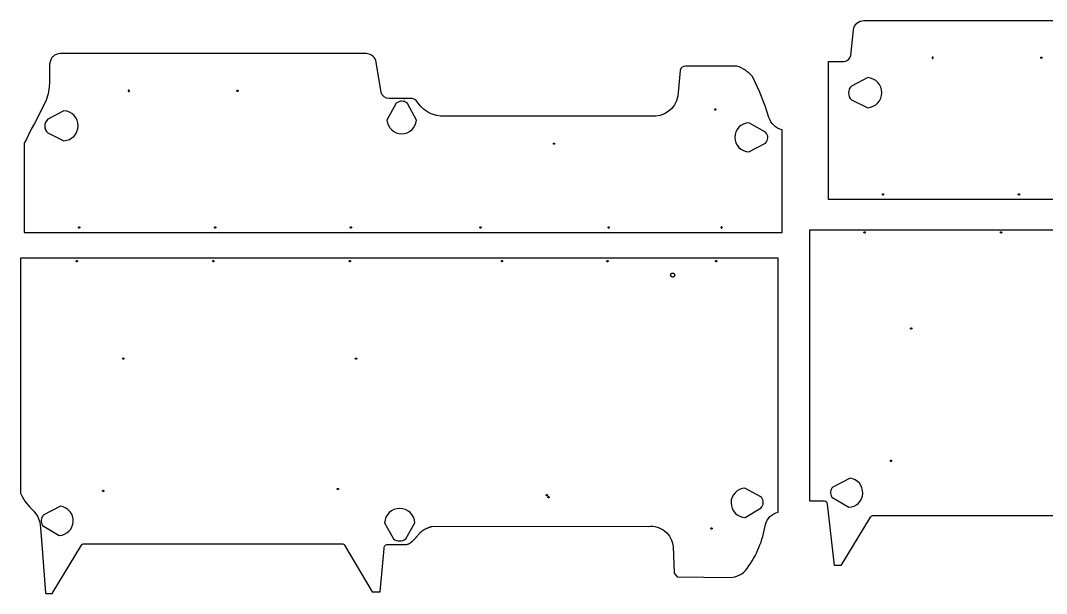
# Model space of a CAD drawing. Extents: x -674 to 6078, y 0 to 5918.
# Drawn here: x -674 to 2632, y 1599 to 3444 of the extents above; entities that cross this region are included whole.
import ezdxf

# ---------------------------------------------------------------- set-up
doc = ezdxf.new("R2010")
doc.units = 0
doc.layers.add('Default Layer', color=1, linetype='CONTINUOUS')

msp = doc.modelspace()

# ---------------------------------------------------------------- linework, layer by layer
at = {"layer": 'Default Layer'}
for points in [[(2905.1, 2868.1), (2416.7, 2868.1), (1930, 2868.1), (1930, 3312.8), (1979.9, 3312.8), (1980.7, 3312.8, 0.3529), (2001.4, 3332.1), (2010.1, 3414.3, -0.368022), (2044.1, 3444.4), (2537.2, 3444.4), (2605.1, 3444.4), (2681.7, 3444.5)], [(2903.9, 1849.7), (2492.1, 1849.7), (2073, 1849.5, 0.261429), (2064.4, 1844.7), (1969.8, 1689.5), (1949.3, 1689.5), (1926.3, 1887.4, 0.379331), (1916.5, 1896.2), (1870.1, 1896.5), (1870.1, 1896.5), (1870.1, 2770.2), (4310.1, 2770.2)]]:
    msp.add_lwpolyline(points, format="xyb", dxfattribs=at)
for points in [[(-662, 3049.2), (-662, 2761.5), (-173.5, 2761.5), (314.9, 2761.5), (803.4, 2761.5), (1291.8, 2761.5), (1780.2, 2761.5), (1780.2, 3092.7, -0.256936), (1737.4, 3132.6, 0.048699), (1684.5, 3263.7, 0.139565), (1634.8, 3297.7), (1470, 3297.7, 0.352843), (1451.5, 3283.7), (1444.5, 3200.8, -0.388463), (1357.7, 3136.5), (1024.9, 3136.5), (692.2, 3136.5, -0.264584), (607.9, 3178), (600.8, 3186.8, 0.132779), (587.1, 3193.3), (513.6, 3193.2, -0.332837), (488.4, 3212.5), (470.9, 3316.4, 0.287453), (440.2, 3337.8), (-53, 3337.8), (-546.1, 3337.8, 0.18108), (-568.9, 3328.7, 0.066533), (-574.9, 3321.6), (-577.8, 3315), (-580.2, 3303.5), (-580.2, 3245.8), (-581.8, 3231.3), (-584.7, 3208.5), (-591, 3188), (-612.4, 3143.7), (-629.2, 3113), (-639.5, 3094.3), (-647.9, 3075.9), (-654.1, 3061.9), (-662, 3049.2)], [(2617.5, 3324.6, -0.414214), (2615.5, 3322.6, -0.414214), (2613.5, 3324.6, -0.414214), (2615.5, 3326.6, -0.414214), (2617.5, 3324.6)], [(2056.4, 3260.5), (2003.8, 3233.2, 0.208453), (1994.2, 3211.2, 0.208453), (2003.8, 3189.2), (2056.4, 3163.8, 0.396154), (2101.8, 3212.1, 0.396154), (2056.4, 3260.5)], [(27.3, 3217.9, -0.414214), (25.3, 3215.9, -0.414214), (23.3, 3217.9, -0.414214), (25.3, 3219.9, -0.414214), (27.3, 3217.9)], [(537.1, 3177.9), (507, 3123.2, 0.388972), (554.6, 3079.7, 0.388972), (602, 3123.4), (572.9, 3177.6, 0.386927), (537.1, 3177.9)], [(-533.8, 3153.9), (-586.4, 3126.6, 0.208453), (-596, 3104.6, 0.208453), (-586.4, 3082.5), (-533.8, 3057.2, 0.396154), (-488.4, 3105.5, 0.396154), (-533.8, 3153.9)], [(1567.3, 3157.9, -0.414214), (1565.3, 3155.9, -0.414214), (1563.3, 3157.9, -0.414214), (1565.3, 3159.9, -0.414214), (1567.3, 3157.9)], [(1673.2, 3115, 0.40638), (1627.8, 3068.3, 0.40638), (1673.3, 3021.6), (1726.4, 3049.8, 0.207416), (1734.3, 3067, 0.207416), (1727.1, 3084.5), (1673.2, 3115)], [(1047.3, 3047.9, -0.414214), (1045.3, 3045.9, -0.414214), (1043.3, 3047.9, -0.414214), (1045.3, 3049.9, -0.414214), (1047.3, 3047.9)], [(810.3, 2777.9, -0.414214), (808.3, 2775.9, -0.414214), (806.3, 2777.9, -0.414214), (808.3, 2779.9, -0.414214), (810.3, 2777.9)], [(1223.3, 2777.9, -0.414214), (1221.3, 2775.9, -0.414214), (1219.3, 2777.9, -0.414214), (1221.3, 2779.9, -0.414214), (1223.3, 2777.9)], [(-593.1, 1601.8), (-592.8, 1599.4), (-572.3, 1599.4), (-477.7, 1754.6, -0.261429), (-469.2, 1759.4), (-50.1, 1759.6), (361.7, 1759.6, -0.264863), (370.3, 1754.7), (459.1, 1605), (485.3, 1605), (497.5, 1744.2, -0.421179), (509.1, 1757, 0.009732), (567, 1757.3), (568, 1757.3), (569, 1757.4), (570, 1757.4), (571, 1757.6), (572, 1757.7), (572.9, 1757.9), (573.9, 1758.2), (574.8, 1758.5), (575.7, 1758.8), (576.7, 1759.2), (577.6, 1759.6), (578.5, 1760.1), (579.4, 1760.6), (580.3, 1761.1), (581.2, 1761.7), (582.1, 1762.3), (583, 1762.9), (583.9, 1763.6), (584.8, 1764.3), (585.7, 1765), (586.6, 1765.7), (587.5, 1766.5), (589.4, 1768.1), (591.2, 1769.8), (593.2, 1771.6), (597.2, 1775.5), (598, 1776.3), (598.9, 1777.3), (599.8, 1778.3), (600.6, 1779.3), (601.5, 1780.4), (602.4, 1781.6), (604.2, 1784), (605.1, 1785.2), (606.1, 1786.5), (607.2, 1787.8), (608.3, 1789.2), (609.4, 1790.5), (610.7, 1791.9), (612, 1793.3), (613.3, 1794.7), (614, 1795.4), (614.8, 1796.1), (615.6, 1796.8), (616.3, 1797.5), (617.2, 1798.2), (618, 1798.9), (618.9, 1799.5), (619.7, 1800.2), (620.7, 1800.9), (621.6, 1801.6), (622.6, 1802.3), (623.6, 1803), (624.6, 1803.7), (625.7, 1804.3), (626.8, 1805), (628, 1805.7), (629.1, 1806.3), (630.4, 1807), (631.6, 1807.6), (632.9, 1808.3), (634.2, 1808.9), (635.6, 1809.5), (637, 1810.1), (638.4, 1810.7), (639.9, 1811.3), (641.4, 1811.9), (643, 1812.5), (644.6, 1813), (646.3, 1813.6), (648, 1814.1), (649.7, 1814.6), (651.5, 1815.1), (1017.4, 1815.6), (1348.9, 1815.5, -0.427745), (1429, 1750.2), (1432.7, 1665.2), (1441.7, 1653.3), (1613.8, 1651.2, 0.246844), (1667.4, 1680, 0.118788), (1726.6, 1821, -0.295213), (1767.5, 1860.7), (1767.5, 1871.7), (1767.5, 2270.2), (1767.5, 2679.7), (1279.2, 2679.6), (790.9, 2679.6), (302.7, 2679.6), (-185.6, 2679.6), (-673.9, 2679.6), (-673.9, 1922.8), (-668.6, 1911.6), (-660.2, 1896.4), (-645.5, 1878.5), (-631.2, 1864), (-619.1, 1847.9), (-613.1, 1832.5), (-610.8, 1821.1), (-606.3, 1771), (-593.1, 1601.8)], [(1940.6, 1909.4), (1995, 1876.8, 0.388274), (2040.2, 1921.9, 0.388274), (1999.3, 1970.9), (1943.7, 1942.1, 0.330377), (1940.6, 1909.4)], [(1661.4, 1844.1), (1712.4, 1874.8, 0.365399), (1713.8, 1909.6), (1660.7, 1938.8, 0.401395), (1615.8, 1891.2, 0.401395), (1661.4, 1844.1)], [(-603.5, 1818.6), (-549.1, 1786, 0.388274), (-504, 1831.1, 0.388274), (-544.8, 1880.1), (-600.5, 1851.3, 0.330377), (-603.5, 1818.6)], [(596.8, 1827.3, 0.397639), (547.9, 1873.2, 0.397639), (499.3, 1827), (528.1, 1775.4, 0.351587), (567.4, 1775.4), (596.8, 1827.3)]]:
    msp.add_lwpolyline(points, format="xyb", close=True, dxfattribs=at)
for points in [[(2263.5, 3324.6), (2263.5, 3324.4), (2263.5, 3324.2), (2263.6, 3324), (2263.6, 3323.8), (2263.7, 3323.6), (2263.8, 3323.4), (2263.9, 3323.3), (2264.1, 3323.1), (2264.2, 3323), (2264.4, 3322.9), (2264.5, 3322.8), (2264.7, 3322.7), (2264.9, 3322.6), (2265.1, 3322.6), (2265.3, 3322.6), (2265.5, 3322.6), (2265.7, 3322.6), (2265.9, 3322.6), (2266.1, 3322.6), (2266.3, 3322.7), (2266.4, 3322.8), (2266.6, 3322.9), (2266.8, 3323), (2266.9, 3323.1), (2267, 3323.3), (2267.1, 3323.4), (2267.2, 3323.6), (2267.3, 3323.8), (2267.4, 3324), (2267.4, 3324.2), (2267.5, 3324.4), (2267.5, 3324.6), (2267.5, 3324.8), (2267.4, 3325), (2267.4, 3325.2), (2267.3, 3325.3), (2267.2, 3325.5), (2267.1, 3325.7), (2267, 3325.8), (2266.9, 3326), (2266.8, 3326.1), (2266.6, 3326.2), (2266.4, 3326.3), (2266.3, 3326.4), (2266.1, 3326.5), (2265.9, 3326.5), (2265.7, 3326.5), (2265.5, 3326.6), (2265.3, 3326.5), (2265.1, 3326.5), (2264.9, 3326.5), (2264.7, 3326.4), (2264.5, 3326.3), (2264.4, 3326.2), (2264.2, 3326.1), (2264.1, 3326), (2263.9, 3325.8), (2263.8, 3325.7), (2263.7, 3325.5), (2263.6, 3325.3), (2263.6, 3325.2), (2263.5, 3325), (2263.5, 3324.8), (2263.5, 3324.6)], [(-326.7, 3217.9), (-326.7, 3217.7), (-326.7, 3217.5), (-326.6, 3217.3), (-326.6, 3217.1), (-326.5, 3217), (-326.4, 3216.8), (-326.3, 3216.7), (-326.1, 3216.5), (-326, 3216.4), (-325.8, 3216.3), (-325.7, 3216.2), (-325.5, 3216.1), (-325.3, 3216), (-325.1, 3216), (-324.9, 3215.9), (-324.7, 3215.9), (-324.5, 3215.9), (-324.3, 3216), (-324.1, 3216), (-323.9, 3216.1), (-323.8, 3216.2), (-323.6, 3216.3), (-323.4, 3216.4), (-323.3, 3216.5), (-323.2, 3216.7), (-323.1, 3216.8), (-323, 3217), (-322.9, 3217.1), (-322.8, 3217.3), (-322.8, 3217.5), (-322.7, 3217.7), (-322.7, 3217.9), (-322.7, 3218.1), (-322.8, 3218.3), (-322.8, 3218.5), (-322.9, 3218.7), (-323, 3218.9), (-323.1, 3219), (-323.2, 3219.2), (-323.3, 3219.3), (-323.4, 3219.5), (-323.6, 3219.6), (-323.8, 3219.7), (-323.9, 3219.8), (-324.1, 3219.8), (-324.3, 3219.9), (-324.5, 3219.9), (-324.7, 3219.9), (-324.9, 3219.9), (-325.1, 3219.9), (-325.3, 3219.8), (-325.5, 3219.8), (-325.7, 3219.7), (-325.8, 3219.6), (-326, 3219.5), (-326.1, 3219.3), (-326.3, 3219.2), (-326.4, 3219), (-326.5, 3218.9), (-326.6, 3218.7), (-326.6, 3218.5), (-326.7, 3218.3), (-326.7, 3218.1), (-326.7, 3217.9)], [(2103.5, 2884.6), (2103.5, 2884.8), (2103.5, 2885), (2103.6, 2885.2), (2103.6, 2885.3), (2103.7, 2885.5), (2103.8, 2885.7), (2103.9, 2885.8), (2104.1, 2886), (2104.2, 2886.1), (2104.4, 2886.2), (2104.5, 2886.3), (2104.7, 2886.4), (2104.9, 2886.5), (2105.1, 2886.5), (2105.3, 2886.5), (2105.5, 2886.6), (2105.7, 2886.5), (2105.9, 2886.5), (2106.1, 2886.5), (2106.3, 2886.4), (2106.4, 2886.3), (2106.6, 2886.2), (2106.8, 2886.1), (2106.9, 2886), (2107, 2885.8), (2107.1, 2885.7), (2107.2, 2885.5), (2107.3, 2885.3), (2107.4, 2885.2), (2107.4, 2885), (2107.5, 2884.8), (2107.5, 2884.6), (2107.5, 2884.4), (2107.4, 2884.2), (2107.4, 2884), (2107.3, 2883.8), (2107.2, 2883.6), (2107.1, 2883.4), (2107, 2883.3), (2106.9, 2883.1), (2106.8, 2883), (2106.6, 2882.9), (2106.4, 2882.8), (2106.3, 2882.7), (2106.1, 2882.6), (2105.9, 2882.6), (2105.7, 2882.6), (2105.5, 2882.6), (2105.3, 2882.6), (2105.1, 2882.6), (2104.9, 2882.6), (2104.7, 2882.7), (2104.5, 2882.8), (2104.4, 2882.9), (2104.2, 2883), (2104.1, 2883.1), (2103.9, 2883.3), (2103.8, 2883.4), (2103.7, 2883.6), (2103.6, 2883.8), (2103.6, 2884), (2103.5, 2884.2), (2103.5, 2884.4), (2103.5, 2884.6)], [(2541.5, 2884.6), (2541.5, 2884.8), (2541.5, 2885), (2541.6, 2885.2), (2541.6, 2885.3), (2541.7, 2885.5), (2541.8, 2885.7), (2541.9, 2885.8), (2542.1, 2886), (2542.2, 2886.1), (2542.4, 2886.2), (2542.5, 2886.3), (2542.7, 2886.4), (2542.9, 2886.5), (2543.1, 2886.5), (2543.3, 2886.5), (2543.5, 2886.6), (2543.7, 2886.5), (2543.9, 2886.5), (2544.1, 2886.5), (2544.3, 2886.4), (2544.4, 2886.3), (2544.6, 2886.2), (2544.8, 2886.1), (2544.9, 2886), (2545, 2885.8), (2545.1, 2885.7), (2545.2, 2885.5), (2545.3, 2885.3), (2545.4, 2885.2), (2545.4, 2885), (2545.5, 2884.8), (2545.5, 2884.6), (2545.5, 2884.4), (2545.4, 2884.2), (2545.4, 2884), (2545.3, 2883.8), (2545.2, 2883.6), (2545.1, 2883.4), (2545, 2883.3), (2544.9, 2883.1), (2544.8, 2883), (2544.6, 2882.9), (2544.4, 2882.8), (2544.3, 2882.7), (2544.1, 2882.6), (2543.9, 2882.6), (2543.7, 2882.6), (2543.5, 2882.6), (2543.3, 2882.6), (2543.1, 2882.6), (2542.9, 2882.6), (2542.7, 2882.7), (2542.5, 2882.8), (2542.4, 2882.9), (2542.2, 2883), (2542.1, 2883.1), (2541.9, 2883.3), (2541.8, 2883.4), (2541.7, 2883.6), (2541.6, 2883.8), (2541.6, 2884), (2541.5, 2884.2), (2541.5, 2884.4), (2541.5, 2884.6)], [(-486.7, 2777.9), (-486.7, 2778.1), (-486.7, 2778.3), (-486.6, 2778.5), (-486.6, 2778.7), (-486.5, 2778.9), (-486.4, 2779), (-486.3, 2779.2), (-486.1, 2779.3), (-486, 2779.5), (-485.8, 2779.6), (-485.7, 2779.7), (-485.5, 2779.8), (-485.3, 2779.8), (-485.1, 2779.9), (-484.9, 2779.9), (-484.7, 2779.9), (-484.5, 2779.9), (-484.3, 2779.9), (-484.1, 2779.8), (-483.9, 2779.8), (-483.8, 2779.7), (-483.6, 2779.6), (-483.4, 2779.5), (-483.3, 2779.3), (-483.2, 2779.2), (-483.1, 2779), (-483, 2778.9), (-482.9, 2778.7), (-482.8, 2778.5), (-482.8, 2778.3), (-482.7, 2778.1), (-482.7, 2777.9), (-482.7, 2777.7), (-482.8, 2777.5), (-482.8, 2777.3), (-482.9, 2777.1), (-483, 2777), (-483.1, 2776.8), (-483.2, 2776.7), (-483.3, 2776.5), (-483.4, 2776.4), (-483.6, 2776.3), (-483.8, 2776.2), (-483.9, 2776.1), (-484.1, 2776), (-484.3, 2776), (-484.5, 2775.9), (-484.7, 2775.9), (-484.9, 2775.9), (-485.1, 2776), (-485.3, 2776), (-485.5, 2776.1), (-485.7, 2776.2), (-485.8, 2776.3), (-486, 2776.4), (-486.1, 2776.5), (-486.3, 2776.7), (-486.4, 2776.8), (-486.5, 2777), (-486.6, 2777.1), (-486.6, 2777.3), (-486.7, 2777.5), (-486.7, 2777.7), (-486.7, 2777.9)], [(-48.7, 2777.9), (-48.7, 2778.1), (-48.7, 2778.3), (-48.6, 2778.5), (-48.6, 2778.7), (-48.5, 2778.9), (-48.4, 2779), (-48.3, 2779.2), (-48.1, 2779.3), (-48, 2779.5), (-47.8, 2779.6), (-47.7, 2779.7), (-47.5, 2779.8), (-47.3, 2779.8), (-47.1, 2779.9), (-46.9, 2779.9), (-46.7, 2779.9), (-46.5, 2779.9), (-46.3, 2779.9), (-46.1, 2779.8), (-45.9, 2779.8), (-45.8, 2779.7), (-45.6, 2779.6), (-45.4, 2779.5), (-45.3, 2779.3), (-45.2, 2779.2), (-45.1, 2779), (-45, 2778.9), (-44.9, 2778.7), (-44.8, 2778.5), (-44.8, 2778.3), (-44.7, 2778.1), (-44.7, 2777.9), (-44.7, 2777.7), (-44.8, 2777.5), (-44.8, 2777.3), (-44.9, 2777.1), (-45, 2777), (-45.1, 2776.8), (-45.2, 2776.7), (-45.3, 2776.5), (-45.4, 2776.4), (-45.6, 2776.3), (-45.8, 2776.2), (-45.9, 2776.1), (-46.1, 2776), (-46.3, 2776), (-46.5, 2775.9), (-46.7, 2775.9), (-46.9, 2775.9), (-47.1, 2776), (-47.3, 2776), (-47.5, 2776.1), (-47.7, 2776.2), (-47.8, 2776.3), (-48, 2776.4), (-48.1, 2776.5), (-48.3, 2776.7), (-48.4, 2776.8), (-48.5, 2777), (-48.6, 2777.1), (-48.6, 2777.3), (-48.7, 2777.5), (-48.7, 2777.7), (-48.7, 2777.9)], [(388.3, 2777.9), (388.3, 2778.1), (388.3, 2778.3), (388.4, 2778.5), (388.4, 2778.7), (388.5, 2778.9), (388.6, 2779), (388.7, 2779.2), (388.9, 2779.3), (389, 2779.5), (389.2, 2779.6), (389.3, 2779.7), (389.5, 2779.8), (389.7, 2779.8), (389.9, 2779.9), (390.1, 2779.9), (390.3, 2779.9), (390.5, 2779.9), (390.7, 2779.9), (390.9, 2779.8), (391.1, 2779.8), (391.2, 2779.7), (391.4, 2779.6), (391.6, 2779.5), (391.7, 2779.3), (391.8, 2779.2), (391.9, 2779), (392, 2778.9), (392.1, 2778.7), (392.2, 2778.5), (392.2, 2778.3), (392.3, 2778.1), (392.3, 2777.9), (392.3, 2777.7), (392.2, 2777.5), (392.2, 2777.3), (392.1, 2777.1), (392, 2777), (391.9, 2776.8), (391.8, 2776.7), (391.7, 2776.5), (391.6, 2776.4), (391.4, 2776.3), (391.2, 2776.2), (391.1, 2776.1), (390.9, 2776), (390.7, 2776), (390.5, 2775.9), (390.3, 2775.9), (390.1, 2775.9), (389.9, 2776), (389.7, 2776), (389.5, 2776.1), (389.3, 2776.2), (389.2, 2776.3), (389, 2776.4), (388.9, 2776.5), (388.7, 2776.7), (388.6, 2776.8), (388.5, 2777), (388.4, 2777.1), (388.4, 2777.3), (388.3, 2777.5), (388.3, 2777.7), (388.3, 2777.9)], [(1583.3, 2777.9), (1583.3, 2777.7), (1583.3, 2777.5), (1583.4, 2777.3), (1583.4, 2777.1), (1583.5, 2777), (1583.6, 2776.8), (1583.7, 2776.7), (1583.9, 2776.5), (1584, 2776.4), (1584.2, 2776.3), (1584.3, 2776.2), (1584.5, 2776.1), (1584.7, 2776), (1584.9, 2776), (1585.1, 2775.9), (1585.3, 2775.9), (1585.5, 2775.9), (1585.7, 2776), (1585.9, 2776), (1586.1, 2776.1), (1586.2, 2776.2), (1586.4, 2776.3), (1586.6, 2776.4), (1586.7, 2776.5), (1586.8, 2776.7), (1586.9, 2776.8), (1587, 2777), (1587.1, 2777.1), (1587.2, 2777.3), (1587.2, 2777.5), (1587.3, 2777.7), (1587.3, 2777.9), (1587.3, 2778.1), (1587.2, 2778.3), (1587.2, 2778.5), (1587.1, 2778.7), (1587, 2778.9), (1586.9, 2779), (1586.8, 2779.2), (1586.7, 2779.3), (1586.6, 2779.5), (1586.4, 2779.6), (1586.2, 2779.7), (1586.1, 2779.8), (1585.9, 2779.8), (1585.7, 2779.9), (1585.5, 2779.9), (1585.3, 2779.9), (1585.1, 2779.9), (1584.9, 2779.9), (1584.7, 2779.8), (1584.5, 2779.8), (1584.3, 2779.7), (1584.2, 2779.6), (1584, 2779.5), (1583.9, 2779.3), (1583.7, 2779.2), (1583.6, 2779), (1583.5, 2778.9), (1583.4, 2778.7), (1583.4, 2778.5), (1583.3, 2778.3), (1583.3, 2778.1), (1583.3, 2777.9)], [(2048, 2762.2), (2048, 2762), (2048, 2761.8), (2048, 2761.6), (2047.9, 2761.4), (2047.8, 2761.2), (2047.7, 2761.1), (2047.6, 2760.9), (2047.5, 2760.8), (2047.3, 2760.6), (2047.2, 2760.5), (2047, 2760.4), (2046.8, 2760.3), (2046.6, 2760.3), (2046.5, 2760.2), (2046.3, 2760.2), (2046, 2760.2), (2045.8, 2760.2), (2045.6, 2760.2), (2045.5, 2760.3), (2045.3, 2760.3), (2045.1, 2760.4), (2044.9, 2760.5), (2044.8, 2760.6), (2044.6, 2760.8), (2044.5, 2760.9), (2044.4, 2761.1), (2044.3, 2761.2), (2044.2, 2761.4), (2044.1, 2761.6), (2044.1, 2761.8), (2044.1, 2762), (2044, 2762.2), (2044.1, 2762.4), (2044.1, 2762.6), (2044.1, 2762.8), (2044.2, 2763), (2044.3, 2763.1), (2044.4, 2763.3), (2044.5, 2763.4), (2044.6, 2763.6), (2044.8, 2763.7), (2044.9, 2763.8), (2045.1, 2763.9), (2045.3, 2764), (2045.5, 2764.1), (2045.6, 2764.1), (2045.8, 2764.2), (2046, 2764.2), (2046.3, 2764.2), (2046.5, 2764.1), (2046.6, 2764.1), (2046.8, 2764), (2047, 2763.9), (2047.2, 2763.8), (2047.3, 2763.7), (2047.5, 2763.6), (2047.6, 2763.4), (2047.7, 2763.3), (2047.8, 2763.1), (2047.9, 2763), (2048, 2762.8), (2048, 2762.6), (2048, 2762.4), (2048, 2762.2)], [(2488, 2762.2), (2488, 2762), (2488, 2761.8), (2488, 2761.6), (2487.9, 2761.4), (2487.8, 2761.2), (2487.7, 2761.1), (2487.6, 2760.9), (2487.5, 2760.8), (2487.3, 2760.6), (2487.2, 2760.5), (2487, 2760.4), (2486.8, 2760.3), (2486.6, 2760.3), (2486.5, 2760.2), (2486.3, 2760.2), (2486, 2760.2), (2485.8, 2760.2), (2485.6, 2760.2), (2485.5, 2760.3), (2485.3, 2760.3), (2485.1, 2760.4), (2484.9, 2760.5), (2484.8, 2760.6), (2484.6, 2760.8), (2484.5, 2760.9), (2484.4, 2761.1), (2484.3, 2761.2), (2484.2, 2761.4), (2484.1, 2761.6), (2484.1, 2761.8), (2484.1, 2762), (2484, 2762.2), (2484.1, 2762.4), (2484.1, 2762.6), (2484.1, 2762.8), (2484.2, 2763), (2484.3, 2763.1), (2484.4, 2763.3), (2484.5, 2763.4), (2484.6, 2763.6), (2484.8, 2763.7), (2484.9, 2763.8), (2485.1, 2763.9), (2485.3, 2764), (2485.5, 2764.1), (2485.6, 2764.1), (2485.8, 2764.2), (2486, 2764.2), (2486.3, 2764.2), (2486.5, 2764.1), (2486.6, 2764.1), (2486.8, 2764), (2487, 2763.9), (2487.2, 2763.8), (2487.3, 2763.7), (2487.5, 2763.6), (2487.6, 2763.4), (2487.7, 2763.3), (2487.8, 2763.1), (2487.9, 2763), (2488, 2762.8), (2488, 2762.6), (2488, 2762.4), (2488, 2762.2)], [(-490.5, 2669.7), (-490.5, 2669.5), (-490.5, 2669.3), (-490.6, 2669.1), (-490.6, 2668.9), (-490.7, 2668.7), (-490.8, 2668.6), (-490.9, 2668.4), (-491, 2668.3), (-491.2, 2668.1), (-491.3, 2668), (-491.5, 2667.9), (-491.7, 2667.8), (-491.9, 2667.8), (-492.1, 2667.7), (-492.3, 2667.7), (-492.5, 2667.7), (-492.7, 2667.7), (-492.9, 2667.7), (-493.1, 2667.8), (-493.2, 2667.8), (-493.4, 2667.9), (-493.6, 2668), (-493.7, 2668.1), (-493.9, 2668.3), (-494, 2668.4), (-494.1, 2668.6), (-494.2, 2668.7), (-494.3, 2668.9), (-494.4, 2669.1), (-494.4, 2669.3), (-494.5, 2669.5), (-494.5, 2669.7), (-494.5, 2669.9), (-494.4, 2670.1), (-494.4, 2670.3), (-494.3, 2670.5), (-494.2, 2670.6), (-494.1, 2670.8), (-494, 2670.9), (-493.9, 2671.1), (-493.7, 2671.2), (-493.6, 2671.3), (-493.4, 2671.4), (-493.2, 2671.5), (-493.1, 2671.6), (-492.9, 2671.6), (-492.7, 2671.7), (-492.5, 2671.7), (-492.3, 2671.7), (-492.1, 2671.6), (-491.9, 2671.6), (-491.7, 2671.5), (-491.5, 2671.4), (-491.3, 2671.3), (-491.2, 2671.2), (-491, 2671.1), (-490.9, 2670.9), (-490.8, 2670.8), (-490.7, 2670.6), (-490.6, 2670.5), (-490.6, 2670.3), (-490.5, 2670.1), (-490.5, 2669.9), (-490.5, 2669.7)], [(-50.5, 2669.7), (-50.5, 2669.5), (-50.5, 2669.3), (-50.6, 2669.1), (-50.6, 2668.9), (-50.7, 2668.7), (-50.8, 2668.6), (-50.9, 2668.4), (-51, 2668.3), (-51.2, 2668.1), (-51.3, 2668), (-51.5, 2667.9), (-51.7, 2667.8), (-51.9, 2667.8), (-52.1, 2667.7), (-52.3, 2667.7), (-52.5, 2667.7), (-52.7, 2667.7), (-52.9, 2667.7), (-53.1, 2667.8), (-53.2, 2667.8), (-53.4, 2667.9), (-53.6, 2668), (-53.7, 2668.1), (-53.9, 2668.3), (-54, 2668.4), (-54.1, 2668.6), (-54.2, 2668.7), (-54.3, 2668.9), (-54.4, 2669.1), (-54.4, 2669.3), (-54.5, 2669.5), (-54.5, 2669.7), (-54.5, 2669.9), (-54.4, 2670.1), (-54.4, 2670.3), (-54.3, 2670.5), (-54.2, 2670.6), (-54.1, 2670.8), (-54, 2670.9), (-53.9, 2671.1), (-53.7, 2671.2), (-53.6, 2671.3), (-53.4, 2671.4), (-53.2, 2671.5), (-53.1, 2671.6), (-52.9, 2671.6), (-52.7, 2671.7), (-52.5, 2671.7), (-52.3, 2671.7), (-52.1, 2671.6), (-51.9, 2671.6), (-51.7, 2671.5), (-51.5, 2671.4), (-51.3, 2671.3), (-51.2, 2671.2), (-51, 2671.1), (-50.9, 2670.9), (-50.8, 2670.8), (-50.7, 2670.6), (-50.6, 2670.5), (-50.6, 2670.3), (-50.5, 2670.1), (-50.5, 2669.9), (-50.5, 2669.7)], [(389.5, 2669.7), (389.5, 2669.5), (389.5, 2669.3), (389.4, 2669.1), (389.4, 2668.9), (389.3, 2668.7), (389.2, 2668.6), (389.1, 2668.4), (389, 2668.3), (388.8, 2668.1), (388.7, 2668), (388.5, 2667.9), (388.3, 2667.8), (388.1, 2667.8), (387.9, 2667.7), (387.7, 2667.7), (387.5, 2667.7), (387.3, 2667.7), (387.1, 2667.7), (386.9, 2667.8), (386.8, 2667.8), (386.6, 2667.9), (386.4, 2668), (386.3, 2668.1), (386.1, 2668.3), (386, 2668.4), (385.9, 2668.6), (385.8, 2668.7), (385.7, 2668.9), (385.6, 2669.1), (385.6, 2669.3), (385.5, 2669.5), (385.5, 2669.7), (385.5, 2669.9), (385.6, 2670.1), (385.6, 2670.3), (385.7, 2670.5), (385.8, 2670.6), (385.9, 2670.8), (386, 2670.9), (386.1, 2671.1), (386.3, 2671.2), (386.4, 2671.3), (386.6, 2671.4), (386.8, 2671.5), (386.9, 2671.6), (387.1, 2671.6), (387.3, 2671.7), (387.5, 2671.7), (387.7, 2671.7), (387.9, 2671.6), (388.1, 2671.6), (388.3, 2671.5), (388.5, 2671.4), (388.7, 2671.3), (388.8, 2671.2), (389, 2671.1), (389.1, 2670.9), (389.2, 2670.8), (389.3, 2670.6), (389.4, 2670.5), (389.4, 2670.3), (389.5, 2670.1), (389.5, 2669.9), (389.5, 2669.7)], [(879.5, 2669.7), (879.5, 2669.5), (879.5, 2669.3), (879.4, 2669.1), (879.4, 2668.9), (879.3, 2668.7), (879.2, 2668.6), (879.1, 2668.4), (879, 2668.3), (878.8, 2668.1), (878.7, 2668), (878.5, 2667.9), (878.3, 2667.8), (878.1, 2667.8), (877.9, 2667.7), (877.7, 2667.7), (877.5, 2667.7), (877.3, 2667.7), (877.1, 2667.7), (876.9, 2667.8), (876.8, 2667.8), (876.6, 2667.9), (876.4, 2668), (876.3, 2668.1), (876.1, 2668.3), (876, 2668.4), (875.9, 2668.6), (875.8, 2668.7), (875.7, 2668.9), (875.6, 2669.1), (875.6, 2669.3), (875.5, 2669.5), (875.5, 2669.7), (875.5, 2669.9), (875.6, 2670.1), (875.6, 2670.3), (875.7, 2670.5), (875.8, 2670.6), (875.9, 2670.8), (876, 2670.9), (876.1, 2671.1), (876.3, 2671.2), (876.4, 2671.3), (876.6, 2671.4), (876.8, 2671.5), (876.9, 2671.6), (877.1, 2671.6), (877.3, 2671.7), (877.5, 2671.7), (877.7, 2671.7), (877.9, 2671.6), (878.1, 2671.6), (878.3, 2671.5), (878.5, 2671.4), (878.7, 2671.3), (878.8, 2671.2), (879, 2671.1), (879.1, 2670.9), (879.2, 2670.8), (879.3, 2670.6), (879.4, 2670.5), (879.4, 2670.3), (879.5, 2670.1), (879.5, 2669.9), (879.5, 2669.7)], [(1219.5, 2669.7), (1219.5, 2669.5), (1219.5, 2669.3), (1219.4, 2669.1), (1219.4, 2668.9), (1219.3, 2668.7), (1219.2, 2668.6), (1219.1, 2668.4), (1219, 2668.3), (1218.8, 2668.1), (1218.7, 2668), (1218.5, 2667.9), (1218.3, 2667.8), (1218.1, 2667.8), (1217.9, 2667.7), (1217.7, 2667.7), (1217.5, 2667.7), (1217.3, 2667.7), (1217.1, 2667.7), (1216.9, 2667.8), (1216.8, 2667.8), (1216.6, 2667.9), (1216.4, 2668), (1216.3, 2668.1), (1216.1, 2668.3), (1216, 2668.4), (1215.9, 2668.6), (1215.8, 2668.7), (1215.7, 2668.9), (1215.6, 2669.1), (1215.6, 2669.3), (1215.5, 2669.5), (1215.5, 2669.7), (1215.5, 2669.9), (1215.6, 2670.1), (1215.6, 2670.3), (1215.7, 2670.5), (1215.8, 2670.6), (1215.9, 2670.8), (1216, 2670.9), (1216.1, 2671.1), (1216.3, 2671.2), (1216.4, 2671.3), (1216.6, 2671.4), (1216.8, 2671.5), (1216.9, 2671.6), (1217.1, 2671.6), (1217.3, 2671.7), (1217.5, 2671.7), (1217.7, 2671.7), (1217.9, 2671.6), (1218.1, 2671.6), (1218.3, 2671.5), (1218.5, 2671.4), (1218.7, 2671.3), (1218.8, 2671.2), (1219, 2671.1), (1219.1, 2670.9), (1219.2, 2670.8), (1219.3, 2670.6), (1219.4, 2670.5), (1219.4, 2670.3), (1219.5, 2670.1), (1219.5, 2669.9), (1219.5, 2669.7)], [(1569.5, 2669.7), (1569.5, 2669.5), (1569.5, 2669.3), (1569.4, 2669.1), (1569.4, 2668.9), (1569.3, 2668.7), (1569.2, 2668.6), (1569.1, 2668.4), (1569, 2668.3), (1568.8, 2668.1), (1568.7, 2668), (1568.5, 2667.9), (1568.3, 2667.8), (1568.1, 2667.8), (1567.9, 2667.7), (1567.7, 2667.7), (1567.5, 2667.7), (1567.3, 2667.7), (1567.1, 2667.7), (1566.9, 2667.8), (1566.8, 2667.8), (1566.6, 2667.9), (1566.4, 2668), (1566.3, 2668.1), (1566.1, 2668.3), (1566, 2668.4), (1565.9, 2668.6), (1565.8, 2668.7), (1565.7, 2668.9), (1565.6, 2669.1), (1565.6, 2669.3), (1565.5, 2669.5), (1565.5, 2669.7), (1565.5, 2669.9), (1565.6, 2670.1), (1565.6, 2670.3), (1565.7, 2670.5), (1565.8, 2670.6), (1565.9, 2670.8), (1566, 2670.9), (1566.1, 2671.1), (1566.3, 2671.2), (1566.4, 2671.3), (1566.6, 2671.4), (1566.8, 2671.5), (1566.9, 2671.6), (1567.1, 2671.6), (1567.3, 2671.7), (1567.5, 2671.7), (1567.7, 2671.7), (1567.9, 2671.6), (1568.1, 2671.6), (1568.3, 2671.5), (1568.5, 2671.4), (1568.7, 2671.3), (1568.8, 2671.2), (1569, 2671.1), (1569.1, 2670.9), (1569.2, 2670.8), (1569.3, 2670.6), (1569.4, 2670.5), (1569.4, 2670.3), (1569.5, 2670.1), (1569.5, 2669.9), (1569.5, 2669.7)], [(1434.1, 2624.7), (1434.1, 2624.4), (1434.1, 2624.1), (1434, 2623.7), (1434, 2623.4), (1433.9, 2623.1), (1433.8, 2622.8), (1433.7, 2622.5), (1433.6, 2622.2), (1433.5, 2621.9), (1433.3, 2621.6), (1433.2, 2621.3), (1433, 2621.1), (1432.6, 2620.6), (1432.2, 2620.1), (1431.7, 2619.7), (1431.2, 2619.3), (1431, 2619.2), (1430.7, 2619), (1430.4, 2618.9), (1430.1, 2618.7), (1429.8, 2618.6), (1429.5, 2618.5), (1429.2, 2618.4), (1428.9, 2618.4), (1428.6, 2618.3), (1428.3, 2618.3), (1427.9, 2618.2), (1427.6, 2618.2), (1427.3, 2618.2), (1426.9, 2618.3), (1426.6, 2618.3), (1426.3, 2618.4), (1426, 2618.4), (1425.7, 2618.5), (1425.4, 2618.6), (1425.1, 2618.7), (1424.8, 2618.9), (1424.5, 2619), (1424.2, 2619.2), (1424, 2619.3), (1423.5, 2619.7), (1423, 2620.1), (1422.6, 2620.6), (1422.2, 2621.1), (1422, 2621.3), (1421.9, 2621.6), (1421.7, 2621.9), (1421.6, 2622.2), (1421.5, 2622.5), (1421.4, 2622.8), (1421.3, 2623.1), (1421.2, 2623.4), (1421.2, 2623.7), (1421.1, 2624.1), (1421.1, 2624.4), (1421.1, 2624.7), (1421.1, 2625.1), (1421.1, 2625.4), (1421.2, 2625.7), (1421.2, 2626), (1421.3, 2626.3), (1421.4, 2626.7), (1421.5, 2627), (1421.6, 2627.3), (1421.7, 2627.5), (1421.9, 2627.8), (1422, 2628.1), (1422.2, 2628.4), (1422.6, 2628.9), (1423, 2629.3), (1423.5, 2629.7), (1424, 2630.1), (1424.2, 2630.3), (1424.5, 2630.4), (1424.8, 2630.6), (1425.1, 2630.7), (1425.4, 2630.8), (1425.7, 2630.9), (1426, 2631), (1426.3, 2631.1), (1426.6, 2631.1), (1426.9, 2631.2), (1427.3, 2631.2), (1427.6, 2631.2), (1427.9, 2631.2), (1428.3, 2631.2), (1428.6, 2631.1), (1428.9, 2631.1), (1429.2, 2631), (1429.5, 2630.9), (1429.8, 2630.8), (1430.1, 2630.7), (1430.4, 2630.6), (1430.7, 2630.4), (1431, 2630.3), (1431.2, 2630.1), (1431.7, 2629.7), (1432.2, 2629.3), (1432.6, 2628.9), (1433, 2628.4), (1433.2, 2628.1), (1433.3, 2627.8), (1433.5, 2627.5), (1433.6, 2627.3), (1433.7, 2627), (1433.8, 2626.7), (1433.9, 2626.3), (1434, 2626), (1434, 2625.7), (1434.1, 2625.4), (1434.1, 2625.1), (1434.1, 2624.7)], [(2198.2, 2452.7), (2198.2, 2452.5), (2198.2, 2452.3), (2198.1, 2452.1), (2198.1, 2451.9), (2198, 2451.7), (2197.9, 2451.5), (2197.8, 2451.4), (2197.6, 2451.3), (2197.5, 2451.1), (2197.3, 2451), (2197.2, 2450.9), (2197, 2450.8), (2196.8, 2450.8), (2196.6, 2450.7), (2196.4, 2450.7), (2196.2, 2450.7), (2196, 2450.7), (2195.8, 2450.7), (2195.6, 2450.8), (2195.4, 2450.8), (2195.3, 2450.9), (2195.1, 2451), (2195, 2451.1), (2194.8, 2451.3), (2194.7, 2451.4), (2194.6, 2451.5), (2194.5, 2451.7), (2194.4, 2451.9), (2194.3, 2452.1), (2194.3, 2452.3), (2194.2, 2452.5), (2194.2, 2452.7), (2194.2, 2452.9), (2194.3, 2453.1), (2194.3, 2453.3), (2194.4, 2453.4), (2194.5, 2453.6), (2194.6, 2453.8), (2194.7, 2453.9), (2194.8, 2454.1), (2195, 2454.2), (2195.1, 2454.3), (2195.3, 2454.4), (2195.4, 2454.5), (2195.6, 2454.6), (2195.8, 2454.6), (2196, 2454.7), (2196.2, 2454.7), (2196.4, 2454.7), (2196.6, 2454.6), (2196.8, 2454.6), (2197, 2454.5), (2197.2, 2454.4), (2197.3, 2454.3), (2197.5, 2454.2), (2197.6, 2454.1), (2197.8, 2453.9), (2197.9, 2453.8), (2198, 2453.6), (2198.1, 2453.4), (2198.1, 2453.3), (2198.2, 2453.1), (2198.2, 2452.9), (2198.2, 2452.7)], [(-340.5, 2355.7), (-340.5, 2355.5), (-340.5, 2355.3), (-340.6, 2355.1), (-340.6, 2354.9), (-340.7, 2354.7), (-340.8, 2354.6), (-340.9, 2354.4), (-341, 2354.3), (-341.2, 2354.1), (-341.3, 2354), (-341.5, 2353.9), (-341.7, 2353.8), (-341.9, 2353.8), (-342.1, 2353.7), (-342.3, 2353.7), (-342.5, 2353.7), (-342.7, 2353.7), (-342.9, 2353.7), (-343.1, 2353.8), (-343.2, 2353.8), (-343.4, 2353.9), (-343.6, 2354), (-343.7, 2354.1), (-343.9, 2354.3), (-344, 2354.4), (-344.1, 2354.6), (-344.2, 2354.7), (-344.3, 2354.9), (-344.4, 2355.1), (-344.4, 2355.3), (-344.5, 2355.5), (-344.5, 2355.7), (-344.5, 2355.9), (-344.4, 2356.1), (-344.4, 2356.3), (-344.3, 2356.5), (-344.2, 2356.6), (-344.1, 2356.8), (-344, 2356.9), (-343.9, 2357.1), (-343.7, 2357.2), (-343.6, 2357.3), (-343.4, 2357.4), (-343.2, 2357.5), (-343.1, 2357.6), (-342.9, 2357.6), (-342.7, 2357.7), (-342.5, 2357.7), (-342.3, 2357.7), (-342.1, 2357.6), (-341.9, 2357.6), (-341.7, 2357.5), (-341.5, 2357.4), (-341.3, 2357.3), (-341.2, 2357.2), (-341, 2357.1), (-340.9, 2356.9), (-340.8, 2356.8), (-340.7, 2356.6), (-340.6, 2356.5), (-340.6, 2356.3), (-340.5, 2356.1), (-340.5, 2355.9), (-340.5, 2355.7)], [(409.5, 2355.7), (409.5, 2355.5), (409.5, 2355.3), (409.4, 2355.1), (409.4, 2354.9), (409.3, 2354.7), (409.2, 2354.6), (409.1, 2354.4), (409, 2354.3), (408.8, 2354.1), (408.7, 2354), (408.5, 2353.9), (408.3, 2353.8), (408.1, 2353.8), (407.9, 2353.7), (407.7, 2353.7), (407.5, 2353.7), (407.3, 2353.7), (407.1, 2353.7), (406.9, 2353.8), (406.8, 2353.8), (406.6, 2353.9), (406.4, 2354), (406.3, 2354.1), (406.1, 2354.3), (406, 2354.4), (405.9, 2354.6), (405.8, 2354.7), (405.7, 2354.9), (405.6, 2355.1), (405.6, 2355.3), (405.5, 2355.5), (405.5, 2355.7), (405.5, 2355.9), (405.6, 2356.1), (405.6, 2356.3), (405.7, 2356.5), (405.8, 2356.6), (405.9, 2356.8), (406, 2356.9), (406.1, 2357.1), (406.3, 2357.2), (406.4, 2357.3), (406.6, 2357.4), (406.8, 2357.5), (406.9, 2357.6), (407.1, 2357.6), (407.3, 2357.7), (407.5, 2357.7), (407.7, 2357.7), (407.9, 2357.6), (408.1, 2357.6), (408.3, 2357.5), (408.5, 2357.4), (408.7, 2357.3), (408.8, 2357.2), (409, 2357.1), (409.1, 2356.9), (409.2, 2356.8), (409.3, 2356.6), (409.4, 2356.5), (409.4, 2356.3), (409.5, 2356.1), (409.5, 2355.9), (409.5, 2355.7)], [(2133.2, 2026.7), (2133.2, 2026.5), (2133.2, 2026.3), (2133.1, 2026.1), (2133.1, 2025.9), (2133, 2025.7), (2132.9, 2025.5), (2132.8, 2025.4), (2132.6, 2025.3), (2132.5, 2025.1), (2132.3, 2025), (2132.2, 2024.9), (2132, 2024.8), (2131.8, 2024.8), (2131.6, 2024.7), (2131.4, 2024.7), (2131.2, 2024.7), (2131, 2024.7), (2130.8, 2024.7), (2130.6, 2024.8), (2130.4, 2024.8), (2130.3, 2024.9), (2130.1, 2025), (2130, 2025.1), (2129.8, 2025.3), (2129.7, 2025.4), (2129.6, 2025.5), (2129.5, 2025.7), (2129.4, 2025.9), (2129.3, 2026.1), (2129.3, 2026.3), (2129.2, 2026.5), (2129.2, 2026.7), (2129.2, 2026.9), (2129.3, 2027.1), (2129.3, 2027.3), (2129.4, 2027.4), (2129.5, 2027.6), (2129.6, 2027.8), (2129.7, 2027.9), (2129.8, 2028.1), (2130, 2028.2), (2130.1, 2028.3), (2130.3, 2028.4), (2130.4, 2028.5), (2130.6, 2028.6), (2130.8, 2028.6), (2131, 2028.7), (2131.2, 2028.7), (2131.4, 2028.7), (2131.6, 2028.6), (2131.8, 2028.6), (2132, 2028.5), (2132.2, 2028.4), (2132.3, 2028.3), (2132.5, 2028.2), (2132.6, 2028.1), (2132.8, 2027.9), (2132.9, 2027.8), (2133, 2027.6), (2133.1, 2027.4), (2133.1, 2027.3), (2133.2, 2027.1), (2133.2, 2026.9), (2133.2, 2026.7)], [(-405.5, 1929.7), (-405.5, 1929.5), (-405.5, 1929.3), (-405.6, 1929.1), (-405.6, 1928.9), (-405.7, 1928.7), (-405.8, 1928.6), (-405.9, 1928.4), (-406, 1928.3), (-406.2, 1928.1), (-406.3, 1928), (-406.5, 1927.9), (-406.7, 1927.8), (-406.9, 1927.8), (-407.1, 1927.7), (-407.3, 1927.7), (-407.5, 1927.7), (-407.7, 1927.7), (-407.9, 1927.7), (-408.1, 1927.8), (-408.2, 1927.8), (-408.4, 1927.9), (-408.6, 1928), (-408.7, 1928.1), (-408.9, 1928.3), (-409, 1928.4), (-409.1, 1928.6), (-409.2, 1928.7), (-409.3, 1928.9), (-409.4, 1929.1), (-409.4, 1929.3), (-409.5, 1929.5), (-409.5, 1929.7), (-409.5, 1929.9), (-409.4, 1930.1), (-409.4, 1930.3), (-409.3, 1930.5), (-409.2, 1930.6), (-409.1, 1930.8), (-409, 1930.9), (-408.9, 1931.1), (-408.7, 1931.2), (-408.6, 1931.3), (-408.4, 1931.4), (-408.2, 1931.5), (-408.1, 1931.6), (-407.9, 1931.6), (-407.7, 1931.7), (-407.5, 1931.7), (-407.3, 1931.7), (-407.1, 1931.6), (-406.9, 1931.6), (-406.7, 1931.5), (-406.5, 1931.4), (-406.3, 1931.3), (-406.2, 1931.2), (-406, 1931.1), (-405.9, 1930.9), (-405.8, 1930.8), (-405.7, 1930.6), (-405.6, 1930.5), (-405.6, 1930.3), (-405.5, 1930.1), (-405.5, 1929.9), (-405.5, 1929.7)], [(350.6, 1935.9), (350.6, 1935.7), (350.6, 1935.5), (350.5, 1935.3), (350.5, 1935.1), (350.4, 1934.9), (350.3, 1934.8), (350.2, 1934.6), (350, 1934.5), (349.9, 1934.4), (349.7, 1934.2), (349.6, 1934.1), (349.4, 1934.1), (349.2, 1934), (349, 1933.9), (348.8, 1933.9), (348.6, 1933.9), (348.4, 1933.9), (348.2, 1933.9), (348, 1934), (347.8, 1934.1), (347.7, 1934.1), (347.5, 1934.2), (347.3, 1934.4), (347.2, 1934.5), (347.1, 1934.6), (347, 1934.8), (346.9, 1934.9), (346.8, 1935.1), (346.7, 1935.3), (346.7, 1935.5), (346.6, 1935.7), (346.6, 1935.9), (346.6, 1936.1), (346.7, 1936.3), (346.7, 1936.5), (346.8, 1936.7), (346.9, 1936.8), (347, 1937), (347.1, 1937.2), (347.2, 1937.3), (347.3, 1937.4), (347.5, 1937.6), (347.7, 1937.7), (347.8, 1937.7), (348, 1937.8), (348.2, 1937.9), (348.4, 1937.9), (348.6, 1937.9), (348.8, 1937.9), (349, 1937.9), (349.2, 1937.8), (349.4, 1937.7), (349.6, 1937.7), (349.7, 1937.6), (349.9, 1937.4), (350, 1937.3), (350.2, 1937.2), (350.3, 1937), (350.4, 1936.8), (350.5, 1936.7), (350.5, 1936.5), (350.6, 1936.3), (350.6, 1936.1), (350.6, 1935.9)], [(1024.1, 1915.9), (1024.1, 1915.7), (1024, 1915.5), (1024, 1915.3), (1023.9, 1915.1), (1023.8, 1914.9), (1023.7, 1914.8), (1023.6, 1914.6), (1023.5, 1914.5), (1023.4, 1914.4), (1023.2, 1914.2), (1023, 1914.1), (1022.9, 1914.1), (1022.7, 1914), (1022.5, 1913.9), (1022.3, 1913.9), (1022.1, 1913.9), (1021.9, 1913.9), (1021.7, 1913.9), (1021.5, 1914), (1021.3, 1914.1), (1021.1, 1914.1), (1021, 1914.2), (1020.8, 1914.4), (1020.7, 1914.5), (1020.5, 1914.6), (1020.4, 1914.8), (1020.3, 1914.9), (1020.2, 1915.1), (1020.2, 1915.3), (1020.1, 1915.5), (1020.1, 1915.7), (1020.1, 1915.9), (1020.1, 1916.1), (1020.1, 1916.3), (1020.2, 1916.5), (1020.2, 1916.7), (1020.3, 1916.8), (1020.4, 1917), (1020.5, 1917.2), (1020.7, 1917.3), (1020.8, 1917.4), (1021, 1917.6), (1021.1, 1917.7), (1021.3, 1917.7), (1021.5, 1917.8), (1021.7, 1917.9), (1021.9, 1917.9), (1022.1, 1917.9), (1022.3, 1917.9), (1022.5, 1917.9), (1022.7, 1917.8), (1022.9, 1917.7), (1023, 1917.7), (1023.2, 1917.6), (1023.4, 1917.4), (1023.5, 1917.3), (1023.6, 1917.2), (1023.7, 1917), (1023.8, 1916.8), (1023.9, 1916.7), (1024, 1916.5), (1024, 1916.3), (1024.1, 1916.1), (1024.1, 1915.9)], [(1029.5, 1909.7), (1029.5, 1909.5), (1029.5, 1909.3), (1029.4, 1909.1), (1029.4, 1908.9), (1029.3, 1908.7), (1029.2, 1908.6), (1029.1, 1908.4), (1029, 1908.3), (1028.8, 1908.1), (1028.7, 1908), (1028.5, 1907.9), (1028.3, 1907.8), (1028.1, 1907.8), (1027.9, 1907.7), (1027.7, 1907.7), (1027.5, 1907.7), (1027.3, 1907.7), (1027.1, 1907.7), (1026.9, 1907.8), (1026.8, 1907.8), (1026.6, 1907.9), (1026.4, 1908), (1026.3, 1908.1), (1026.1, 1908.3), (1026, 1908.4), (1025.9, 1908.6), (1025.8, 1908.7), (1025.7, 1908.9), (1025.6, 1909.1), (1025.6, 1909.3), (1025.5, 1909.5), (1025.5, 1909.7), (1025.5, 1909.9), (1025.6, 1910.1), (1025.6, 1910.3), (1025.7, 1910.5), (1025.8, 1910.6), (1025.9, 1910.8), (1026, 1910.9), (1026.1, 1911.1), (1026.3, 1911.2), (1026.4, 1911.3), (1026.6, 1911.4), (1026.8, 1911.5), (1026.9, 1911.6), (1027.1, 1911.6), (1027.3, 1911.7), (1027.5, 1911.7), (1027.7, 1911.7), (1027.9, 1911.6), (1028.1, 1911.6), (1028.3, 1911.5), (1028.5, 1911.4), (1028.7, 1911.3), (1028.8, 1911.2), (1029, 1911.1), (1029.1, 1910.9), (1029.2, 1910.8), (1029.3, 1910.6), (1029.4, 1910.5), (1029.4, 1910.3), (1029.5, 1910.1), (1029.5, 1909.9), (1029.5, 1909.7)], [(1554.5, 1808.7), (1554.5, 1808.5), (1554.5, 1808.3), (1554.4, 1808.1), (1554.4, 1807.9), (1554.3, 1807.7), (1554.2, 1807.6), (1554.1, 1807.4), (1554, 1807.3), (1553.8, 1807.1), (1553.7, 1807), (1553.5, 1806.9), (1553.3, 1806.8), (1553.1, 1806.8), (1552.9, 1806.7), (1552.7, 1806.7), (1552.5, 1806.7), (1552.3, 1806.7), (1552.1, 1806.7), (1551.9, 1806.8), (1551.8, 1806.8), (1551.6, 1806.9), (1551.4, 1807), (1551.3, 1807.1), (1551.1, 1807.3), (1551, 1807.4), (1550.9, 1807.6), (1550.8, 1807.7), (1550.7, 1807.9), (1550.6, 1808.1), (1550.6, 1808.3), (1550.5, 1808.5), (1550.5, 1808.7), (1550.5, 1808.9), (1550.6, 1809.1), (1550.6, 1809.3), (1550.7, 1809.5), (1550.8, 1809.6), (1550.9, 1809.8), (1551, 1809.9), (1551.1, 1810.1), (1551.3, 1810.2), (1551.4, 1810.3), (1551.6, 1810.4), (1551.8, 1810.5), (1551.9, 1810.6), (1552.1, 1810.6), (1552.3, 1810.7), (1552.5, 1810.7), (1552.7, 1810.7), (1552.9, 1810.6), (1553.1, 1810.6), (1553.3, 1810.5), (1553.5, 1810.4), (1553.7, 1810.3), (1553.8, 1810.2), (1554, 1810.1), (1554.1, 1809.9), (1554.2, 1809.8), (1554.3, 1809.6), (1554.4, 1809.5), (1554.4, 1809.3), (1554.5, 1809.1), (1554.5, 1808.9), (1554.5, 1808.7)]]:
    msp.add_lwpolyline(points, close=True, dxfattribs=at)
msp.add_lwpolyline([(563, 3188.5), (563.2, 3188.6), (563.5, 3188.5)], dxfattribs=at)

doc.saveas('drawing.dxf')
